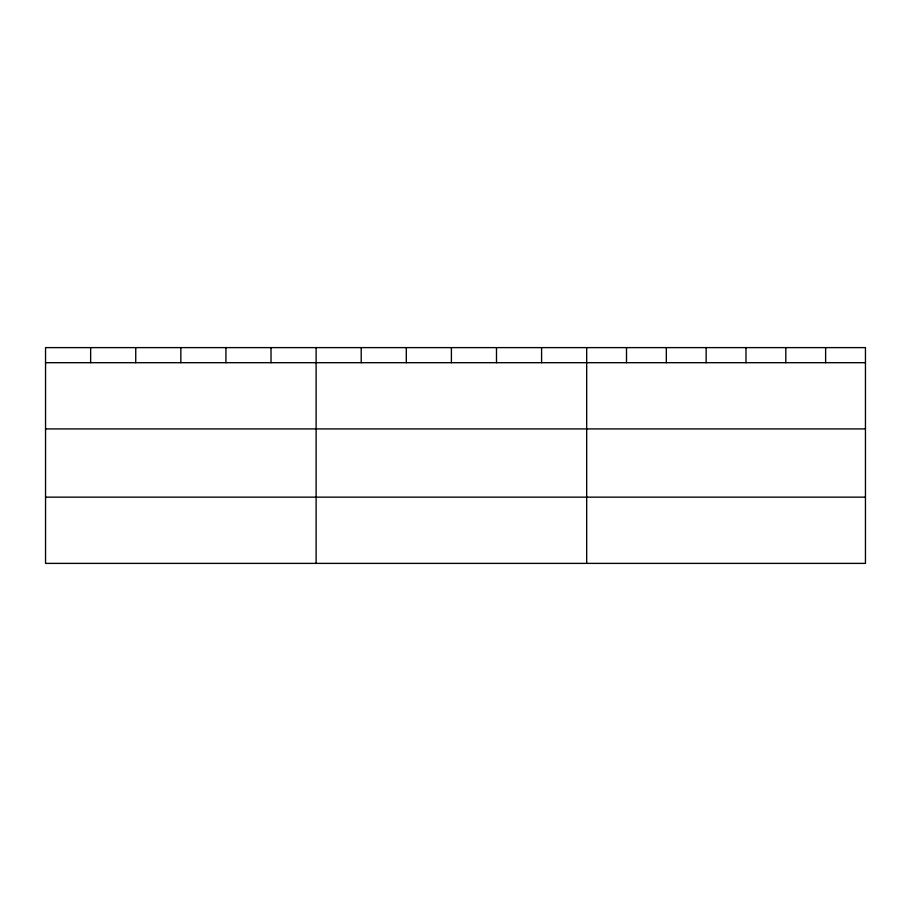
<?xml version="1.0" encoding="UTF-8"?>
<svg xmlns="http://www.w3.org/2000/svg" width="911" height="911" viewBox="0 0 911 911"><rect width="100%" height="100%" fill="white"/><g stroke="black" fill="none" stroke-linecap="round" stroke-linejoin="round"><path stroke-width="1.37" d="M865.45 428.922L865.45 347.615L45.55 347.615L45.55 563.385L865.45 563.385L865.45 428.922L45.55 428.922M45.55 362.692L865.45 362.692M45.55 497.155L865.45 497.155M825.628 347.615L825.628 362.692M785.806 347.615L785.806 362.692M745.984 347.615L745.984 362.692M706.15 347.615L706.15 362.692M666.328 347.615L666.328 362.692M626.506 347.615L626.506 362.692M586.684 347.615L586.684 563.385M541.59 347.615L541.59 362.692M496.495 347.615L496.495 362.692M451.4 347.615L451.4 362.692M406.306 347.615L406.306 362.692M361.211 347.615L361.211 362.692M316.117 347.615L316.117 563.385M271.022 347.615L271.022 362.692M225.928 347.615L225.928 362.692M180.834 347.615L180.834 362.692M135.739 347.615L135.739 362.692M90.644 347.615L90.644 362.692"/></g></svg>
